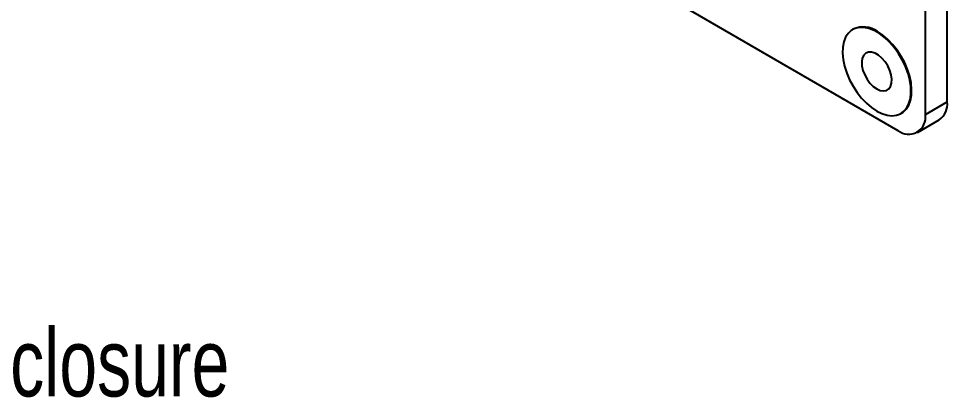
# Model space of a CAD drawing. Header units: millimetres. Extents: x 43 to 185, y 122 to 254.
# Drawn here: x 102.44 to 150.39, y 196.05 to 215.61 of the extents above; entities that cross this region are included whole.
import ezdxf

# ---------------------------------------------------------------- set-up
doc = ezdxf.new("R2010")
doc.units = ezdxf.units.MM
doc.styles.add('SLDTEXTSTYLE0', font='TXT', dxfattribs={"width": 0.75})

# ---------------------------------------------------------------- blocks, each defined once
blk = doc.blocks.new('SW_NOTE_0_1')
at = {"color": 0, "linetype": 'Continuous', "lineweight": 0, "insert": (0.585, 1.782), "char_height": 3.5, "attachment_point": 1, "style": 'SLDTEXTSTYLE0'}
blk.add_mtext('this face touches enclosure', dxfattribs=at)

msp = doc.modelspace()

# ---------------------------------------------------------------- linework, layer by layer
at = {"color": 7, "linetype": 'Continuous', "lineweight": 25}
for p, q in [((150.385, 211.304), (150.385, 234.167)), ((149.253, 210.651), (149.253, 233.514)), ((136.919, 216.138), (147.839, 209.834)), ((145.528, 215.061), (145.493, 215.041)), ((149.253, 210.651), (150.385, 211.304)), ((147.993, 210.711), (148.028, 210.731)), ((148.839, 209.735), (149.97, 210.388))]:
    msp.add_line(p, q, dxfattribs=at)
at = {"color": 7, "linetype": 'Continuous', "lineweight": 25, "flags": 128}
for points in [[(146.743, 210.834), (147.013, 210.702), (147.276, 210.622), (147.527, 210.593), (147.76, 210.619), (147.969, 210.697), (148.149, 210.827), (148.296, 211.004), (148.407, 211.225), (148.478, 211.485), (148.51, 211.778), (148.499, 212.096), (148.448, 212.433), (148.356, 212.779), (148.227, 213.129), (148.063, 213.472), (147.868, 213.801), (147.646, 214.109), (147.404, 214.388), (147.146, 214.631), (146.878, 214.833), (146.608, 214.989), (146.34, 215.096), (146.082, 215.15), (145.84, 215.152), (145.618, 215.1), (145.423, 214.996), (145.259, 214.842), (145.13, 214.642), (145.038, 214.401), (144.987, 214.124), (144.977, 213.817), (145.008, 213.489), (145.079, 213.146), (145.19, 212.797), (145.337, 212.45), (145.517, 212.112), (145.726, 211.793), (145.959, 211.499), (146.21, 211.237), (146.473, 211.014), (146.743, 210.834)], [(148.028, 210.731), (148.098, 210.776), (148.262, 210.93), (148.391, 211.13), (148.483, 211.371), (148.534, 211.648), (148.545, 211.954), (148.514, 212.283), (148.442, 212.626), (148.331, 212.975), (148.184, 213.322), (148.004, 213.659), (147.795, 213.979), (147.563, 214.273), (147.312, 214.534), (147.048, 214.758), (146.778, 214.937)], [(146.743, 211.977), (146.922, 211.898), (147.092, 211.871), (147.243, 211.899), (147.367, 211.979), (147.457, 212.108), (147.509, 212.277), (147.52, 212.48), (147.488, 212.703), (147.417, 212.936), (147.309, 213.165), (147.17, 213.379), (147.009, 213.566), (146.833, 213.716), (146.653, 213.82), (146.477, 213.873), (146.316, 213.873), (146.177, 213.819), (146.069, 213.714), (145.998, 213.563), (145.967, 213.376), (145.977, 213.162), (146.029, 212.932), (146.119, 212.699), (146.243, 212.476), (146.394, 212.275), (146.564, 212.105), (146.743, 211.977)]]:
    msp.add_lwpolyline(points, dxfattribs=at)
at = {"color": 7, "linetype": 'Continuous', "lineweight": 25}
for centre, radius, start, end in [((146.049, 213.945), 1.232, 53.6903, 114.9992), ((149.412, 211.193), 0.979, 304.7789, 6.5333), ((148.387, 210.518), 0.877, 231.3258, 8.6849)]:
    msp.add_arc(centre, radius, start, end, dxfattribs=at)

# ---------------------------------------------------------------- block references
at = {"color": 7, "linetype": 'Continuous', "lineweight": 0}
msp.add_blockref('SW_NOTE_0_1', (70.2, 197.818), dxfattribs=at)

doc.saveas('drawing.dxf')
